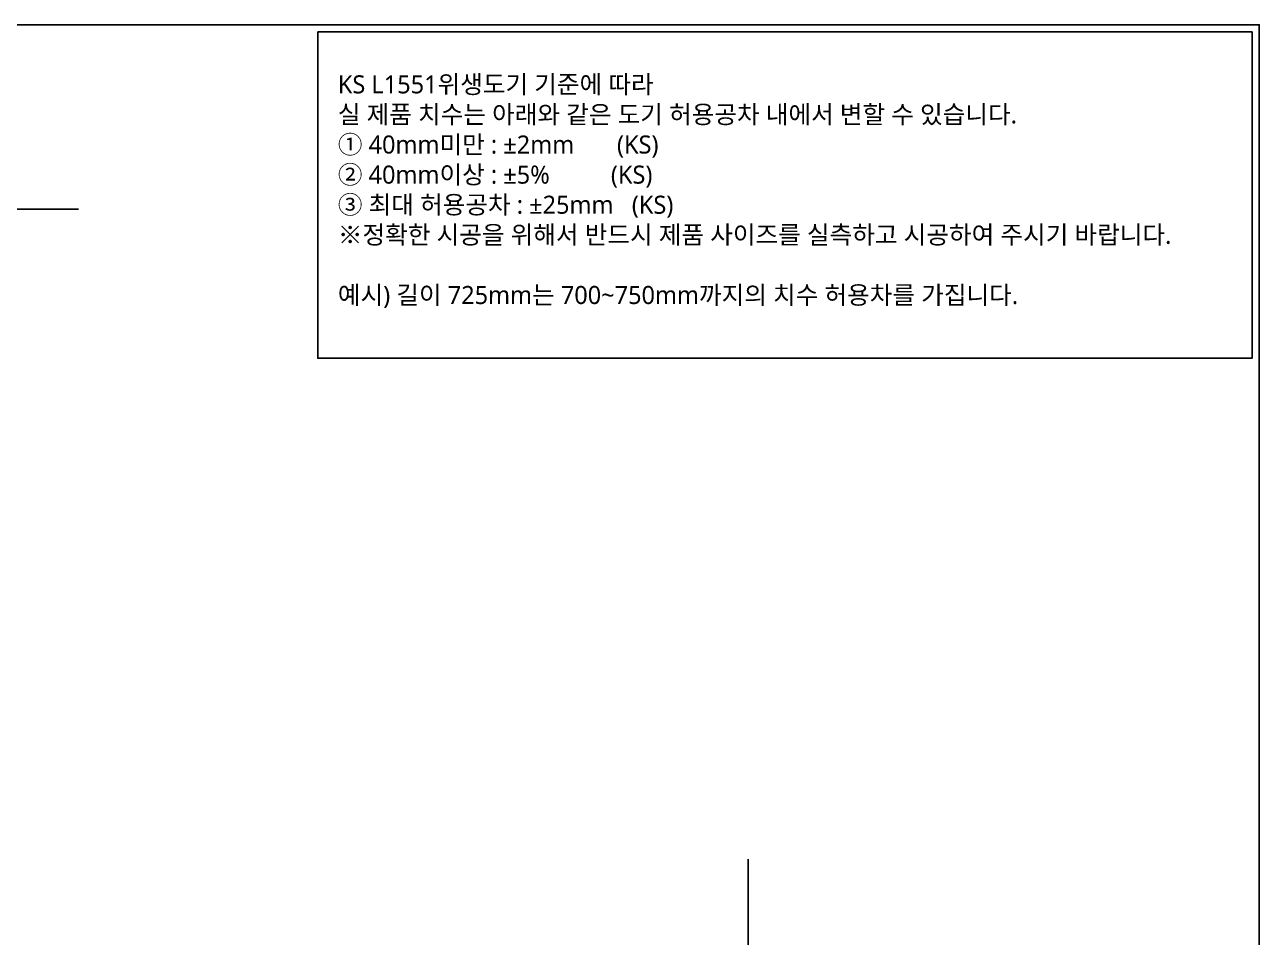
# Model space of a CAD drawing. Extents: x -4150 to 1921, y -105 to 2422.
# Drawn here: x -3083 to -1374, y 1158 to 2422 of the extents above; entities that cross this region are included whole.
import ezdxf
from ezdxf.lldxf.tags import DXFTag

# ---------------------------------------------------------------- set-up
doc = ezdxf.new("R2010")
doc.units = 0
doc.header["$LTSCALE"] = 20
doc.header["$MEASUREMENT"] = 0
for name, color, linetype in [('2', 2, 'CONTINUOUS'), ('3', 3, 'CONTINUOUS'), ('6', 6, 'CONTINUOUS')]:
    doc.layers.add(name, color=color, linetype=linetype)
doc.styles.add('ROMANS', font='NanumGothic.ttf', dxfattribs={"height": 10.144927})
tags = doc.linetypes.add('DASHED', pattern=[0.75, 0.5, -0.25]).pattern_tags.tags
tags[6:7] = [DXFTag(74, 4), DXFTag(75, 0), DXFTag(340, '0'), DXFTag(46, 1.0), DXFTag(50, 0.0), DXFTag(44, 0.0), DXFTag(45, 0.0)]
tags[4:5] = [DXFTag(74, 4), DXFTag(75, 0), DXFTag(340, '0'), DXFTag(46, 1.0), DXFTag(50, 0.0), DXFTag(44, 0.0), DXFTag(45, 0.0)]

msp = doc.modelspace()

# ---------------------------------------------------------------- linework, layer by layer
at = {"layer": '3', "color": 7}
msp.add_lwpolyline([(-4008.8, 2167), (-4008.8, 2422.3), (-1373.6, 2422.3), (-1373.6, 241.9), (-2081.3, 241.9)], dxfattribs=at)
at = {"layer": '3', "linetype": 'DASHED'}
msp.add_lwpolyline([(-2677.5, 2412.3), (-1383.6, 2412.3), (-1383.6, 1960.5), (-2677.5, 1960.5)], close=True, dxfattribs=at)
at = {"layer": '6'}
msp.add_lwpolyline([(-3008.8, 2167), (-4008.8, 2167), (-4008.8, 241.9), (-2081.3, 241.9), (-2081.3, 1266.9)], dxfattribs=at)

# ---------------------------------------------------------------- texts
at = {"layer": '2', "insert": (-2649.7, 2191.1), "char_height": 25, "attachment_point": 4, "style": 'ROMANS'}
msp.add_mtext('KS L1551위생도기 기준에 따라 \\P실 제품 치수는 아래와 같은 도기 허용공차 내에서 변할 수 있습니다. \\P① 40mm미만 : ±2mm       (KS) \\P② 40mm이상 : ±5%          (KS)\\P③ 최대 허용공차 : ±25mm   (KS)\\P※정확한 시공을 위해서 반드시 제품 사이즈를 실측하고 시공하여 주시기 바랍니다.\\P\\P예시) 길이 725mm는 700~750mm까지의 치수 허용차를 가집니다.', dxfattribs=at)

doc.saveas('drawing.dxf')
